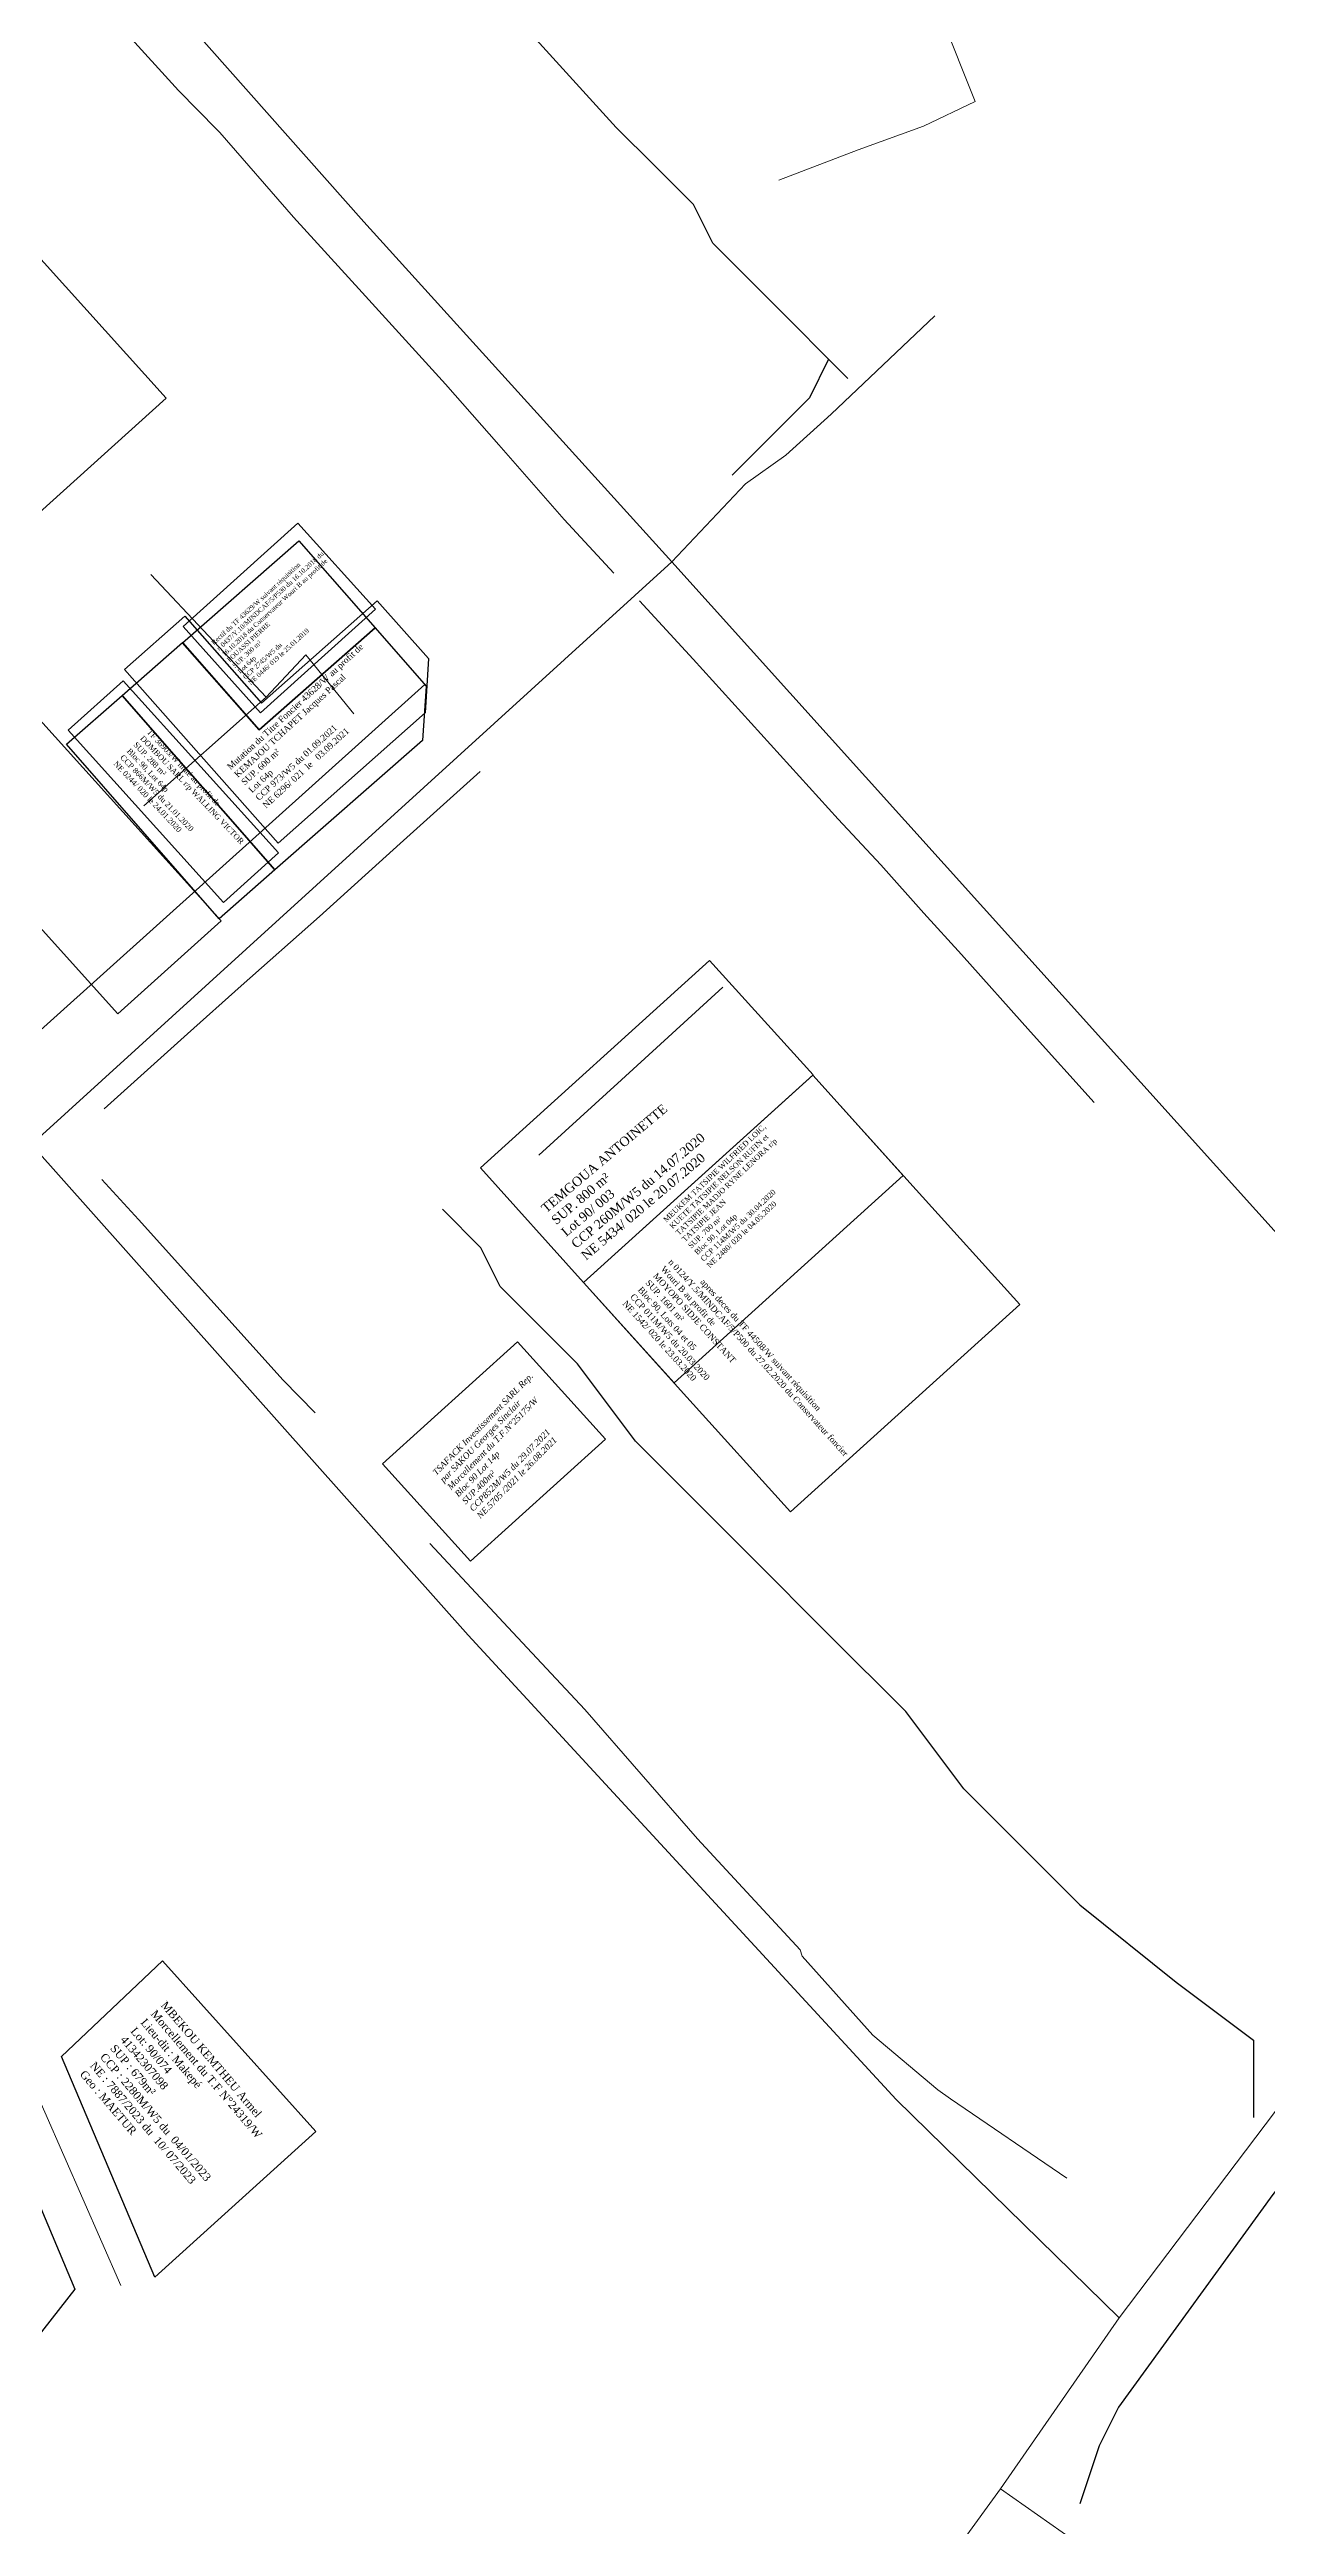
# Model space of a CAD drawing. Header units: millimetres. Extents: x 579832 to 917290, y 449831 to 1452191.
# Drawn here: x 582755.3 to 582912.9, y 451037.1 to 451357.6 of the extents above; entities that cross this region are included whole.
import ezdxf

# ---------------------------------------------------------------- set-up
doc = ezdxf.new("R2010")
doc.units = ezdxf.units.MM
doc.header["$LTSCALE"] = 10
for name, color, linetype, lineweight in [('drains_fossés', 120, 'Continuous', 20), ('MAJ APRES LE 13.01.2023', 222, 'Continuous', 30), ('Roads_main1', 10, 'Continuous', 100), ('Roads_others', 24, 'Continuous', 9)]:
    doc.layers.add(name, color=color, linetype=linetype, lineweight=lineweight)
for name, color, linetype in [('end maj 26 02 2021', 7, 'Continuous'), ('MAJ AOUT 2021', 7, 'Continuous'), ('MAJ DEC 2021', 7, 'Continuous'), ('MAJ SEP 2021', 7, 'Continuous')]:
    doc.layers.add(name, color=color, linetype=linetype)
doc.styles.add('Times 1.0', font='times.ttf', dxfattribs={"width": 0.99, "height": 1})

# ---------------------------------------------------------------- blocks, each defined once
blk = doc.blocks.new('FONING')
at = {"layer": 'end maj 26 02 2021', "color": 3, "linetype": 'ByBlock'}
blk.add_line((915484.01, 1447924.3), (915573.26, 1448004.51), dxfattribs=at)
at = {"layer": 'end maj 26 02 2021', "color": 1, "linetype": 'ByBlock', "lineweight": -3, "ltscale": 0.0014, "flags": 128}
blk.add_lwpolyline([(915566.85, 1448011.84), (915566.84, 1448011.83), (915551.81, 1447998.65), (915541.91, 1448009.92), (915556.96, 1448023.11), (915566.85, 1448011.84)], dxfattribs=at)
at = {"layer": 'end maj 26 02 2021', "color": 3, "linetype": 'ByBlock', "lineweight": -3, "ltscale": 0.0014, "flags": 128}
blk.add_lwpolyline([(915534.09, 1448003.08), (915553.86, 1447980.52), (915546.65, 1447974.21), (915526.88, 1447996.78)], close=True, dxfattribs=at)
at = {"layer": 'end maj 26 02 2021', "color": 3, "linetype": 'ByBlock', "flags": 128}
blk.add_lwpolyline([(915546.9, 1447973.95), (915533.54, 1447961.89), (915510.09, 1447987.88), (915523.46, 1447999.94)], close=True, dxfattribs=at)
at = {"layer": 'MAJ DEC 2021', "color": 3, "linetype": 'ByBlock', "lineweight": 30, "ltscale": 0.0014, "flags": 128}
blk.add_lwpolyline([(915453.29, 1448137.47), (915539.77, 1448041.58), (915510.06, 1448014.79), (915523.46, 1447999.94), (915495.64, 1447974.84), (915484.13, 1447957.73), (915500.69, 1447939.37), (915483.94, 1447924.35), (915405.63, 1447639.95), (915398.32, 1447645.06), (915357.45, 1447645.32), (915252.23, 1447610), (915234.22, 1447607.45), (915279.01, 1447860.72)], close=True, dxfattribs=at)
at = {"layer": 'MAJ SEP 2021', "color": 3, "linetype": 'ByBlock', "lineweight": -3, "ltscale": 0.0014, "flags": 128}
blk.add_lwpolyline([(915566.84, 1448011.83), (915573.44, 1448004.3), (915572.97, 1447997.25), (915553.86, 1447980.52), (915534.09, 1448003.08), (915541.92, 1448009.93), (915551.81, 1447998.65)], close=True, dxfattribs=at)

msp = doc.modelspace()

# ---------------------------------------------------------------- linework, layer by layer
at = {"color": 5, "flags": 128}
msp.add_lwpolyline([(582752.66, 451081.73), (582758.53, 451067.77), (582741.05, 451045.45), (582730.51, 451053.76)], close=True, dxfattribs=at)
msp.add_lwpolyline([(582752.66, 451081.73), (582758.53, 451067.77), (582741.05, 451045.45), (582730.51, 451053.76)], close=True, dxfattribs=at)
at = {"layer": 'drains_fossés'}
for p in [(582768.37, 451289.65), (582768.37, 451289.65), (582767.49, 451259.7), (582767.49, 451259.7)]:
    msp.add_line(p, (582783.29, 451273.77), dxfattribs=at)
for points in [[(582828.32, 451289.79), (582821.86, 451296.76), (582813.4, 451306.42), (582806.53, 451314.26), (582795.74, 451326.13), (582786.86, 451335.88), (582777.29, 451346.81), (582776.95, 451347.15), (582771.96, 451352.26), (582765, 451359.89), (582753.88, 451372.19), (582753.73, 451372.35), (582750.03, 451376.23), (582749.58, 451376.71), (582738.38, 451388.47), (582732.38, 451394.28), (582722.04, 451403.66), (582712.25, 451411.14), (582701.5, 451419.07), (582695.02, 451423.5), (582686.22, 451428.99), (582679.86, 451432.93)], [(582828.32, 451289.79), (582821.86, 451296.76), (582813.4, 451306.42), (582806.53, 451314.26), (582795.74, 451326.13), (582786.86, 451335.88), (582777.29, 451346.81), (582776.95, 451347.15), (582771.96, 451352.26), (582765, 451359.89), (582753.88, 451372.19), (582753.73, 451372.35), (582750.03, 451376.23), (582749.58, 451376.71), (582738.38, 451388.47), (582732.38, 451394.28), (582722.04, 451403.66), (582712.25, 451411.14), (582701.5, 451419.07), (582695.02, 451423.5), (582686.22, 451428.99), (582679.86, 451432.93)], [(582849.64, 451340.65), (582859.93, 451344.59), (582868.4, 451347.63), (582875.09, 451350.82), (582870.7, 451361.74), (582870.53, 451361.94), (582869.72, 451362.88)], [(582849.64, 451340.65), (582859.93, 451344.59), (582868.4, 451347.63), (582875.09, 451350.82), (582870.7, 451361.74), (582870.53, 451361.94), (582869.72, 451362.88)], [(582890.48, 451221.31), (582882.22, 451230.45), (582873.32, 451240.45), (582868.45, 451245.8), (582862.86, 451252.06), (582857.35, 451257.97), (582838.59, 451278.67), (582831.61, 451286.21)], [(582890.48, 451221.31), (582882.22, 451230.45), (582873.32, 451240.45), (582868.45, 451245.8), (582862.86, 451252.06), (582857.35, 451257.97), (582838.59, 451278.67), (582831.61, 451286.21)], [(582783.29, 451273.77), (582788.44, 451279.22), (582794.65, 451271.6)], [(582783.29, 451273.77), (582788.44, 451279.22), (582794.65, 451271.6)], [(582811, 451264.12), (582800.63, 451254.81), (582790.19, 451245.36), (582780.08, 451236.41), (582773.12, 451230.19), (582762.34, 451220.49)], [(582811, 451264.12), (582800.63, 451254.81), (582790.19, 451245.36), (582780.08, 451236.41), (582773.12, 451230.19), (582762.34, 451220.49)], [(582818.59, 451214.5), (582829.3, 451224.26), (582842.41, 451236.22)], [(582818.59, 451214.5), (582829.3, 451224.26), (582842.41, 451236.22)], [(582789.63, 451181.16), (582785.51, 451185.4), (582766.77, 451206.15), (582762.03, 451211.36)], [(582789.63, 451181.16), (582785.51, 451185.4), (582766.77, 451206.15), (582762.03, 451211.36)], [(582886.92, 451082.11), (582871.89, 451092.41), (582870.26, 451093.55), (582861.83, 451100.64), (582852.66, 451110.83), (582852.42, 451111.68), (582839.13, 451126.02), (582824.56, 451142.76), (582815.25, 451152.73), (582804.47, 451164.23)], [(582886.92, 451082.11), (582871.89, 451092.41), (582870.26, 451093.55), (582861.83, 451100.64), (582852.66, 451110.83), (582852.42, 451111.68), (582839.13, 451126.02), (582824.56, 451142.76), (582815.25, 451152.73), (582804.47, 451164.23)]]:
    msp.add_lwpolyline(points, dxfattribs=at)
at = {"layer": 'end maj 26 02 2021', "flags": 128}
for points in [[(582856.11, 451317.49), (582851.11, 451322.49), (582846.11, 451327.49), (582841.11, 451332.49), (582838.61, 451337.49), (582833.61, 451342.49), (582828.61, 451347.49), (582803.61, 451374.99)], [(582856.11, 451317.49), (582851.11, 451322.49), (582846.11, 451327.49), (582841.11, 451332.49), (582838.61, 451337.49), (582833.61, 451342.49), (582828.61, 451347.49), (582803.61, 451374.99)], [(582856.11, 451317.49), (582851.11, 451322.49), (582846.11, 451327.49), (582841.11, 451332.49), (582838.61, 451337.49), (582833.61, 451342.49), (582828.61, 451347.49), (582803.61, 451374.99)], [(582856.11, 451317.49), (582851.11, 451322.49), (582846.11, 451327.49), (582841.11, 451332.49), (582838.61, 451337.49), (582833.61, 451342.49), (582828.61, 451347.49), (582803.61, 451374.99)], [(582856.11, 451317.49), (582853.61, 451312.49), (582843.61, 451302.49)], [(582856.11, 451317.49), (582853.61, 451312.49), (582843.61, 451302.49)], [(582856.11, 451317.49), (582853.61, 451312.49), (582843.61, 451302.49)], [(582856.11, 451317.49), (582853.61, 451312.49), (582843.61, 451302.49)], [(582858.61, 451314.99), (582856.11, 451317.49)], [(582858.61, 451314.99), (582856.11, 451317.49)], [(582858.61, 451314.99), (582856.11, 451317.49)], [(582858.61, 451314.99), (582856.11, 451317.49)], [(582813.61, 451197.49), (582811.11, 451202.49), (582806.11, 451207.49)], [(582813.61, 451197.49), (582811.11, 451202.49), (582806.11, 451207.49)], [(582813.61, 451197.49), (582811.11, 451202.49), (582806.11, 451207.49)], [(582813.61, 451197.49), (582811.11, 451202.49), (582806.11, 451207.49)], [(582888.61, 451117.49), (582883.61, 451122.49), (582873.61, 451132.49), (582866.11, 451142.49), (582856.11, 451152.49), (582846.11, 451162.49), (582838.61, 451169.99), (582831.11, 451177.49), (582823.61, 451187.49), (582818.61, 451192.49), (582813.61, 451197.49)], [(582888.61, 451117.49), (582883.61, 451122.49), (582873.61, 451132.49), (582866.11, 451142.49), (582856.11, 451152.49), (582846.11, 451162.49), (582838.61, 451169.99), (582831.11, 451177.49), (582823.61, 451187.49), (582818.61, 451192.49), (582813.61, 451197.49)], [(582888.61, 451117.49), (582883.61, 451122.49), (582873.61, 451132.49), (582866.11, 451142.49), (582856.11, 451152.49), (582846.11, 451162.49), (582838.61, 451169.99), (582831.11, 451177.49), (582823.61, 451187.49), (582818.61, 451192.49), (582813.61, 451197.49)], [(582888.61, 451117.49), (582883.61, 451122.49), (582873.61, 451132.49), (582866.11, 451142.49), (582856.11, 451152.49), (582846.11, 451162.49), (582838.61, 451169.99), (582831.11, 451177.49), (582823.61, 451187.49), (582818.61, 451192.49), (582813.61, 451197.49)], [(582888.61, 451117.49), (582901.11, 451107.49)], [(582943.61, 451117.49), (582933.61, 451104.99), (582913.61, 451079.99), (582893.61, 451052.49), (582891.11, 451047.49), (582888.61, 451039.99)], [(582888.61, 451117.49), (582901.11, 451107.49)], [(582943.61, 451117.49), (582933.61, 451104.99), (582913.61, 451079.99), (582893.61, 451052.49), (582891.11, 451047.49), (582888.61, 451039.99)], [(582888.61, 451117.49), (582901.11, 451107.49)], [(582943.61, 451117.49), (582933.61, 451104.99), (582913.61, 451079.99), (582893.61, 451052.49), (582891.11, 451047.49), (582888.61, 451039.99)], [(582888.61, 451117.49), (582901.11, 451107.49)], [(582943.61, 451117.49), (582933.61, 451104.99), (582913.61, 451079.99), (582893.61, 451052.49), (582891.11, 451047.49), (582888.61, 451039.99)], [(582901.11, 451107.49), (582911.11, 451099.99), (582911.11, 451089.99)], [(582901.11, 451107.49), (582911.11, 451099.99), (582911.11, 451089.99)], [(582901.11, 451107.49), (582911.11, 451099.99), (582911.11, 451089.99)], [(582901.11, 451107.49), (582911.11, 451099.99), (582911.11, 451089.99)]]:
    msp.add_lwpolyline(points, dxfattribs=at)
at = {"layer": 'end maj 26 02 2021', "color": 1, "lineweight": -3, "flags": 128}
msp.add_lwpolyline([(582787.39, 451296.28), (582797.44, 451285.13), (582782.59, 451271.75), (582772.54, 451282.88)], close=True, dxfattribs=at)
msp.add_lwpolyline([(582787.39, 451296.28), (582797.44, 451285.13), (582782.59, 451271.75), (582772.54, 451282.88)], close=True, dxfattribs=at)
msp.add_lwpolyline([(582787.39, 451296.28), (582797.44, 451285.13), (582782.59, 451271.75), (582772.54, 451282.88)], close=True, dxfattribs=at)
msp.add_lwpolyline([(582787.39, 451296.28), (582797.44, 451285.13), (582782.59, 451271.75), (582772.54, 451282.88)], close=True, dxfattribs=at)
at = {"layer": 'end maj 26 02 2021', "color": 3, "lineweight": -3, "flags": 128}
for points in [[(582764.79, 451275.89), (582784.9, 451253.63), (582777.78, 451247.21), (582757.68, 451269.47)], [(582764.79, 451275.89), (582784.9, 451253.63), (582777.78, 451247.21), (582757.68, 451269.47)], [(582764.79, 451275.89), (582784.9, 451253.63), (582777.78, 451247.21), (582757.68, 451269.47)], [(582764.79, 451275.89), (582784.9, 451253.63), (582777.78, 451247.21), (582757.68, 451269.47)], [(582854.04, 451224.85), (582867.43, 451210.01), (582880.86, 451195.16), (582851.18, 451168.34), (582837.77, 451183.19), (582824.36, 451198.02)], [(582854.04, 451224.85), (582867.43, 451210.01), (582880.86, 451195.16), (582851.18, 451168.34), (582837.77, 451183.19), (582824.36, 451198.02)], [(582854.04, 451224.85), (582867.43, 451210.01), (582880.86, 451195.16), (582851.18, 451168.34), (582837.77, 451183.19), (582824.36, 451198.02)], [(582854.04, 451224.85), (582867.43, 451210.01), (582880.86, 451195.16), (582851.18, 451168.34), (582837.77, 451183.19), (582824.36, 451198.02)]]:
    msp.add_lwpolyline(points, close=True, dxfattribs=at)
at = {"layer": 'end maj 26 02 2021', "color": 150, "lineweight": -3, "flags": 128}
for points in [[(582840.68, 451239.69), (582854.11, 451224.91), (582824.36, 451198.02), (582811.04, 451212.86)], [(582840.68, 451239.69), (582854.11, 451224.91), (582824.36, 451198.02), (582811.04, 451212.86)], [(582840.68, 451239.69), (582854.11, 451224.91), (582824.36, 451198.02), (582811.04, 451212.86)], [(582840.68, 451239.69), (582854.11, 451224.91), (582824.36, 451198.02), (582811.04, 451212.86)], [(582854.04, 451224.85), (582865.76, 451211.85), (582836.1, 451185.04), (582824.36, 451198.02)], [(582854.04, 451224.85), (582865.76, 451211.85), (582836.1, 451185.04), (582824.36, 451198.02)], [(582854.04, 451224.85), (582865.76, 451211.85), (582836.1, 451185.04), (582824.36, 451198.02)], [(582854.04, 451224.85), (582865.76, 451211.85), (582836.1, 451185.04), (582824.36, 451198.02)]]:
    msp.add_lwpolyline(points, close=True, dxfattribs=at)
at = {"layer": 'MAJ AOUT 2021', "color": 3, "lineweight": -3, "flags": 128}
msp.add_lwpolyline([(582797.68, 451286.24), (582804.31, 451278.76), (582803.88, 451271.71), (582784.86, 451254.87), (582764.97, 451277.32), (582772.77, 451284.22), (582782.71, 451272.99)], close=True, dxfattribs=at)
msp.add_lwpolyline([(582797.68, 451286.24), (582804.31, 451278.76), (582803.88, 451271.71), (582784.86, 451254.87), (582764.97, 451277.32), (582772.77, 451284.22), (582782.71, 451272.99)], close=True, dxfattribs=at)
msp.add_lwpolyline([(582797.68, 451286.24), (582804.31, 451278.76), (582803.88, 451271.71), (582784.86, 451254.87), (582764.97, 451277.32), (582772.77, 451284.22), (582782.71, 451272.99)], close=True, dxfattribs=at)
msp.add_lwpolyline([(582797.68, 451286.24), (582804.31, 451278.76), (582803.88, 451271.71), (582784.86, 451254.87), (582764.97, 451277.32), (582772.77, 451284.22), (582782.71, 451272.99)], close=True, dxfattribs=at)
at = {"layer": 'MAJ AOUT 2021', "color": 150, "lineweight": -3, "flags": 128}
msp.add_lwpolyline([(582815.84, 451190.33), (582827.23, 451177.73), (582809.77, 451161.95), (582798.37, 451174.56)], close=True, dxfattribs=at)
msp.add_lwpolyline([(582815.84, 451190.33), (582827.23, 451177.73), (582809.77, 451161.95), (582798.37, 451174.56)], close=True, dxfattribs=at)
msp.add_lwpolyline([(582815.84, 451190.33), (582827.23, 451177.73), (582809.77, 451161.95), (582798.37, 451174.56)], close=True, dxfattribs=at)
msp.add_lwpolyline([(582815.84, 451190.33), (582827.23, 451177.73), (582809.77, 451161.95), (582798.37, 451174.56)], close=True, dxfattribs=at)
at = {"layer": 'MAJ APRES LE 13.01.2023', "flags": 128}
msp.add_lwpolyline([(582769.89, 451110.23), (582789.75, 451088.18), (582768.88, 451069.32), (582756.8, 451097.87)], close=True, dxfattribs=at)
msp.add_lwpolyline([(582769.89, 451110.23), (582789.75, 451088.18), (582768.88, 451069.32), (582756.8, 451097.87)], close=True, dxfattribs=at)
at = {"layer": 'Roads_main1'}
msp.add_lwpolyline([(582936.94, 451177.98), (582921.6, 451196.06), (582835.79, 451291.25), (582795.94, 451335.25), (582753.54, 451383.09), (582733.95, 451400.56), (582718.59, 451414.84), (582698.95, 451429.37), (582661.75, 451449.54), (582635.51, 451460.1), (582608.76, 451469.88), (582597.82, 451473.34), (582584.7, 451477.04)], dxfattribs=at)
msp.add_lwpolyline([(582936.94, 451177.98), (582921.6, 451196.06), (582835.79, 451291.25), (582795.94, 451335.25), (582753.54, 451383.09), (582733.95, 451400.56), (582718.59, 451414.84), (582698.95, 451429.37), (582661.75, 451449.54), (582635.51, 451460.1), (582608.76, 451469.88), (582597.82, 451473.34), (582584.7, 451477.04)], dxfattribs=at)
at = {"layer": 'Roads_others'}
for points in [[(582835.79, 451291.25), (582845.34, 451301.37), (582850.57, 451305.07), (582856.44, 451310.39), (582869.86, 451323.1)], [(582835.79, 451291.25), (582845.34, 451301.37), (582850.57, 451305.07), (582856.44, 451310.39), (582869.86, 451323.1)], [(582893.71, 451064.07), (582864.83, 451092.32), (582809.43, 451152.4), (582752.95, 451215.86), (582835.79, 451291.25)], [(582893.71, 451064.07), (582864.83, 451092.32), (582809.43, 451152.4), (582752.95, 451215.86), (582835.79, 451291.25)], [(582673.38, 451219.51), (582705.42, 451186.05), (582708.62, 451181.02), (582709.37, 451175.25), (582708.79, 451165.12), (582709.61, 451157.36), (582711.85, 451152.18), (582743.23, 451115.62), (582745.39, 451111.77), (582747.25, 451107.49), (582764.49, 451068.24)], [(582673.38, 451219.51), (582705.42, 451186.05), (582708.62, 451181.02), (582709.37, 451175.25), (582708.79, 451165.12), (582709.61, 451157.36), (582711.85, 451152.18), (582743.23, 451115.62), (582745.39, 451111.77), (582747.25, 451107.49), (582764.49, 451068.24)], [(582951.74, 451140.74), (582893.71, 451064.07), (582878.34, 451041.94), (582843.37, 450993.78), (582804.18, 450939.82)], [(582951.74, 451140.74), (582893.71, 451064.07), (582878.34, 451041.94), (582843.37, 450993.78), (582804.18, 450939.82)], [(583092.22, 450979.82), (583055.79, 450943.78), (583046.41, 450937.56), (583036.14, 450934.88), (583025.72, 450935.32), (583007.85, 450938.26), (582992.22, 450943.42), (582978.06, 450953.01), (582915.03, 451014.99), (582902.3, 451025.11), (582878.34, 451041.94)], [(583092.22, 450979.82), (583055.79, 450943.78), (583046.41, 450937.56), (583036.14, 450934.88), (583025.72, 450935.32), (583007.85, 450938.26), (582992.22, 450943.42), (582978.06, 450953.01), (582915.03, 451014.99), (582902.3, 451025.11), (582878.34, 451041.94)]]:
    msp.add_lwpolyline(points, dxfattribs=at)

# ---------------------------------------------------------------- block references
msp.add_blockref('FONING', (-332769.43, -996729.12))
msp.add_blockref('FONING', (-332769.43, -996729.12))

# ---------------------------------------------------------------- texts
at = {"layer": 'end maj 26 02 2021', "color": 150, "linetype": 'ByBlock', "lineweight": -3, "ltscale": 0.0014, "attachment_point": 1, "style": 'Times 1.0'}
for s, insert, char_height, width, rotation in [('{\\C1;Rectif du TF 43629/W suivant réquisition \\Pn 0437/Y.10/MINDCAF/5/P530 du 16.10.2018 du \\P16.10.2018 du Conservateur Wouri B au profit de\\P\\C256;POUASSI PIERRE\\PSUP. 300 m²\\PLot 64p\\PCCP 2745/W5 du \\PNE 0446/ 019 le 25.01.2019}', (582776.14, 451280.92), 0.6031, 24.9172, 42.5897), ('{\\C1;Rectif du TF 43629/W suivant réquisition \\Pn 0437/Y.10/MINDCAF/5/P530 du 16.10.2018 du \\P16.10.2018 du Conservateur Wouri B au profit de\\P\\C256;POUASSI PIERRE\\PSUP. 300 m²\\PLot 64p\\PCCP 2745/W5 du \\PNE 0446/ 019 le 25.01.2019}', (582776.14, 451280.92), 0.6031, 24.9172, 42.5897), ('{\\C1;Rectif du TF 43629/W suivant réquisition \\Pn 0437/Y.10/MINDCAF/5/P530 du 16.10.2018 du \\P16.10.2018 du Conservateur Wouri B au profit de\\P\\C256;POUASSI PIERRE\\PSUP. 300 m²\\PLot 64p\\PCCP 2745/W5 du \\PNE 0446/ 019 le 25.01.2019}', (582776.14, 451280.92), 0.6031, 24.9172, 42.5897), ('{\\C1;Rectif du TF 43629/W suivant réquisition \\Pn 0437/Y.10/MINDCAF/5/P530 du 16.10.2018 du \\P16.10.2018 du Conservateur Wouri B au profit de\\P\\C256;POUASSI PIERRE\\PSUP. 300 m²\\PLot 64p\\PCCP 2745/W5 du \\PNE 0446/ 019 le 25.01.2019}', (582776.14, 451280.92), 0.6031, 24.9172, 42.5897), ('{\\C1;Mutation du Titre Foncier 43628/W au profit de \\P\\C256;KEMAJOU TCHAPET Jacques Pascal \\PSUP. 600 m²\\PLot 64p\\PCCP 973/W5 du 01.09.2021\\PNE 6296/ 021  le   03.09.2021}', (582778.15, 451264.91), 0.8142, 33.6383, 42.5897), ('{\\C1;Mutation du Titre Foncier 43628/W au profit de \\P\\C256;KEMAJOU TCHAPET Jacques Pascal \\PSUP. 600 m²\\PLot 64p\\PCCP 973/W5 du 01.09.2021\\PNE 6296/ 021  le   03.09.2021}', (582778.15, 451264.91), 0.8142, 33.6383, 42.5897), ('{\\C1;Mutation du Titre Foncier 43628/W au profit de \\P\\C256;KEMAJOU TCHAPET Jacques Pascal \\PSUP. 600 m²\\PLot 64p\\PCCP 973/W5 du 01.09.2021\\PNE 6296/ 021  le   03.09.2021}', (582778.15, 451264.91), 0.8142, 33.6383, 42.5897), ('{\\C1;Mutation du Titre Foncier 43628/W au profit de \\P\\C256;KEMAJOU TCHAPET Jacques Pascal \\PSUP. 600 m²\\PLot 64p\\PCCP 973/W5 du 01.09.2021\\PNE 6296/ 021  le   03.09.2021}', (582778.15, 451264.91), 0.8142, 33.6383, 42.5897), ('{\\C1;TF 36903/W muté au profit de\\P\\C256;DOMBOU SARL r/p WALLING VICTOR\\PSUP. 288 m²\\PBloc 90, Lot 64p\\PCCP 866M/W5 du 21.01.2020\\PNE 0244/ 020 le 24.01.2020}', (582768.32, 451269.68), 0.7154, 31.2573, 313.5944), ('{\\C1;TF 36903/W muté au profit de\\P\\C256;DOMBOU SARL r/p WALLING VICTOR\\PSUP. 288 m²\\PBloc 90, Lot 64p\\PCCP 866M/W5 du 21.01.2020\\PNE 0244/ 020 le 24.01.2020}', (582768.32, 451269.68), 0.7154, 31.2573, 313.5944), ('{\\C1;TF 36903/W muté au profit de\\P\\C256;DOMBOU SARL r/p WALLING VICTOR\\PSUP. 288 m²\\PBloc 90, Lot 64p\\PCCP 866M/W5 du 21.01.2020\\PNE 0244/ 020 le 24.01.2020}', (582768.32, 451269.68), 0.7154, 31.2573, 313.5944), ('{\\C1;TF 36903/W muté au profit de\\P\\C256;DOMBOU SARL r/p WALLING VICTOR\\PSUP. 288 m²\\PBloc 90, Lot 64p\\PCCP 866M/W5 du 21.01.2020\\PNE 0244/ 020 le 24.01.2020}', (582768.32, 451269.68), 0.7154, 31.2573, 313.5944), ('{\\C256;TEMGOUA ANTOINETTE\\PSUP. 800 m²\\PLot 90/ 003\\PCCP 260M/W5 du 14.07.2020\\PNE 5434/ 020 le 20.07.2020}', (582818.78, 451207.87), 1.2, 115.3039, 40.1763), ('{\\C256;TEMGOUA ANTOINETTE\\PSUP. 800 m²\\PLot 90/ 003\\PCCP 260M/W5 du 14.07.2020\\PNE 5434/ 020 le 20.07.2020}', (582818.78, 451207.87), 1.2, 115.3039, 40.1763), ('{\\C256;TEMGOUA ANTOINETTE\\PSUP. 800 m²\\PLot 90/ 003\\PCCP 260M/W5 du 14.07.2020\\PNE 5434/ 020 le 20.07.2020}', (582818.78, 451207.87), 1.2, 115.3039, 40.1763), ('{\\C256;TEMGOUA ANTOINETTE\\PSUP. 800 m²\\PLot 90/ 003\\PCCP 260M/W5 du 14.07.2020\\PNE 5434/ 020 le 20.07.2020}', (582818.78, 451207.87), 1.2, 115.3039, 40.1763), ('{\\C256;MEUKEM TATSIPIE WILFRIED LOIC,\\PKUETE TATSIPIE NELSON RUFIN et \\PTATSIPIE MADJO RYNE LENORA r/p\\PTATSIPIE JEAN\\PSUP. 700 m²\\PBloc 90, Lot 04p\\PCCP 114M/W5 du 30.04.2020\\PNE 2480/ 020 le 04.05.2020}', (582834.62, 451206.27), 0.7, 31.9043, 43.5795), ('{\\C256;MEUKEM TATSIPIE WILFRIED LOIC,\\PKUETE TATSIPIE NELSON RUFIN et \\PTATSIPIE MADJO RYNE LENORA r/p\\PTATSIPIE JEAN\\PSUP. 700 m²\\PBloc 90, Lot 04p\\PCCP 114M/W5 du 30.04.2020\\PNE 2480/ 020 le 04.05.2020}', (582834.62, 451206.27), 0.7, 31.9043, 43.5795), ('{\\C256;MEUKEM TATSIPIE WILFRIED LOIC,\\PKUETE TATSIPIE NELSON RUFIN et \\PTATSIPIE MADJO RYNE LENORA r/p\\PTATSIPIE JEAN\\PSUP. 700 m²\\PBloc 90, Lot 04p\\PCCP 114M/W5 du 30.04.2020\\PNE 2480/ 020 le 04.05.2020}', (582834.62, 451206.27), 0.7, 31.9043, 43.5795), ('{\\C256;MEUKEM TATSIPIE WILFRIED LOIC,\\PKUETE TATSIPIE NELSON RUFIN et \\PTATSIPIE MADJO RYNE LENORA r/p\\PTATSIPIE JEAN\\PSUP. 700 m²\\PBloc 90, Lot 04p\\PCCP 114M/W5 du 30.04.2020\\PNE 2480/ 020 le 04.05.2020}', (582834.62, 451206.27), 0.7, 31.9043, 43.5795), ('{\\C1;Mutation apres deces du TF 44508/W suivant réquisition\\Pn 0124/Y.5/MINDCAF/5/P500 du 27.02.2020 du Conservateur foncier \\PWouri B au profit de\\P\\C256;MOYOPO SIDJE CONSTANT\\PSUP. 1601 m²\\PBloc 90, Lots 04 et 05\\PCCP 011M/W5 du 20.03.2020\\PNE 1542/ 020 le 23.03.2020}', (582836.88, 451202.04), 0.8, 41.6149, 312.2306), ('{\\C1;Mutation apres deces du TF 44508/W suivant réquisition\\Pn 0124/Y.5/MINDCAF/5/P500 du 27.02.2020 du Conservateur foncier \\PWouri B au profit de\\P\\C256;MOYOPO SIDJE CONSTANT\\PSUP. 1601 m²\\PBloc 90, Lots 04 et 05\\PCCP 011M/W5 du 20.03.2020\\PNE 1542/ 020 le 23.03.2020}', (582836.88, 451202.04), 0.8, 41.6149, 312.2306), ('{\\C1;Mutation apres deces du TF 44508/W suivant réquisition\\Pn 0124/Y.5/MINDCAF/5/P500 du 27.02.2020 du Conservateur foncier \\PWouri B au profit de\\P\\C256;MOYOPO SIDJE CONSTANT\\PSUP. 1601 m²\\PBloc 90, Lots 04 et 05\\PCCP 011M/W5 du 20.03.2020\\PNE 1542/ 020 le 23.03.2020}', (582836.88, 451202.04), 0.8, 41.6149, 312.2306), ('{\\C1;Mutation apres deces du TF 44508/W suivant réquisition\\Pn 0124/Y.5/MINDCAF/5/P500 du 27.02.2020 du Conservateur foncier \\PWouri B au profit de\\P\\C256;MOYOPO SIDJE CONSTANT\\PSUP. 1601 m²\\PBloc 90, Lots 04 et 05\\PCCP 011M/W5 du 20.03.2020\\PNE 1542/ 020 le 23.03.2020}', (582836.88, 451202.04), 0.8, 41.6149, 312.2306)]:
    msp.add_mtext(s, dxfattribs=dict(at, insert=insert, char_height=char_height, width=width, rotation=rotation))
at = {"layer": 'MAJ AOUT 2021', "color": 7, "lineweight": -3, "insert": (582804.76, 451173.56), "char_height": 0.8, "width": 58.0447, "attachment_point": 1, "rotation": 45.5769}
msp.add_mtext('{\\fTimes New Roman|b0|i1|c0|p18;TSAFACK Investissement SARL Rep.\\Ppar SAKOU Georges Sinclair\\P\\C1;Morcellement du T.F.N°25175/W\\P\\C7;Bloc 90 Lot 14p\\PSUP.400m²\\PCCP852M/W5 du 29.07.2021\\PNE.5705 /2021 le 26.08.2021}', dxfattribs=at)
msp.add_mtext('{\\fTimes New Roman|b0|i1|c0|p18;TSAFACK Investissement SARL Rep.\\Ppar SAKOU Georges Sinclair\\P\\C1;Morcellement du T.F.N°25175/W\\P\\C7;Bloc 90 Lot 14p\\PSUP.400m²\\PCCP852M/W5 du 29.07.2021\\PNE.5705 /2021 le 26.08.2021}', dxfattribs=at)
msp.add_mtext('{\\fTimes New Roman|b0|i1|c0|p18;TSAFACK Investissement SARL Rep.\\Ppar SAKOU Georges Sinclair\\P\\C1;Morcellement du T.F.N°25175/W\\P\\C7;Bloc 90 Lot 14p\\PSUP.400m²\\PCCP852M/W5 du 29.07.2021\\PNE.5705 /2021 le 26.08.2021}', dxfattribs=at)
msp.add_mtext('{\\fTimes New Roman|b0|i1|c0|p18;TSAFACK Investissement SARL Rep.\\Ppar SAKOU Georges Sinclair\\P\\C1;Morcellement du T.F.N°25175/W\\P\\C7;Bloc 90 Lot 14p\\PSUP.400m²\\PCCP852M/W5 du 29.07.2021\\PNE.5705 /2021 le 26.08.2021}', dxfattribs=at)
at = {"layer": 'MAJ APRES LE 13.01.2023', "insert": (582770.4, 451105.13), "char_height": 1.0334, "width": 28.9864, "attachment_point": 1, "rotation": 310.396}
msp.add_mtext('{\\fTimes New Roman|b0|i0|c0|p18;MBEKOU KEMTHEU Armel    \\P\\C1;Morcellement du T.F N°24319/W     \\P\\C256;Lieu-dit : Makepé \\PLot: 90/074\\P41342307098\\PSUP : 679m²\\PCCP : 2280M/W5 du  04/01/2023\\PNE : 7887/2023 du  10/ 07/2023\\P\\C1;Geo : MAETUR }', dxfattribs=at)
msp.add_mtext('{\\fTimes New Roman|b0|i0|c0|p18;MBEKOU KEMTHEU Armel    \\P\\C1;Morcellement du T.F N°24319/W     \\P\\C256;Lieu-dit : Makepé \\PLot: 90/074\\P41342307098\\PSUP : 679m²\\PCCP : 2280M/W5 du  04/01/2023\\PNE : 7887/2023 du  10/ 07/2023\\P\\C1;Geo : MAETUR }', dxfattribs=at)

doc.saveas('drawing.dxf')
